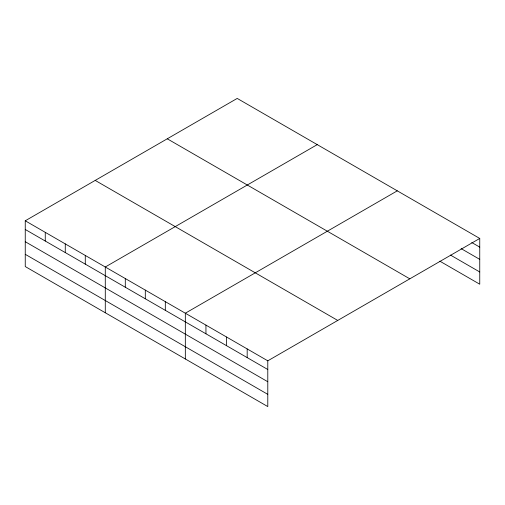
<?xml version="1.0" encoding="UTF-8"?>
<svg xmlns="http://www.w3.org/2000/svg" width="505" height="505" viewBox="0 0 505 505"><rect width="100%" height="100%" fill="white"/><g stroke="black" fill="none" stroke-linecap="round" stroke-linejoin="round"><path stroke-width="0.76" d="M267.789 381.742L267.789 360.822L25.25 220.792L25.25 266.552L267.789 406.582L267.789 381.742L25.25 241.712M439.849 261.173L479.75 284.208L479.75 238.448L237.211 98.418L25.25 220.792M317.247 144.626L105.286 267L105.286 312.765M397.284 190.839L185.329 313.207L185.329 358.973M267.789 360.822L479.75 238.448M471.771 242.526L479.75 247.128M461.128 248.618L479.75 259.368M450.492 255.082L479.75 271.974M167.262 138.799L409.801 278.829M95.199 180.405L337.738 320.435M25.25 229.472L267.789 369.502M25.25 254.318L267.789 394.348M247.179 348.917L247.179 357.603M226.562 337.012L226.562 345.698M205.945 325.113L205.945 333.799M165.318 301.655L165.318 310.341M145.307 290.104L145.307 298.79M125.297 278.552L125.297 287.238M85.282 255.448L85.282 264.134M65.271 243.896L65.271 252.576M45.261 232.344L45.261 241.024"/></g></svg>
